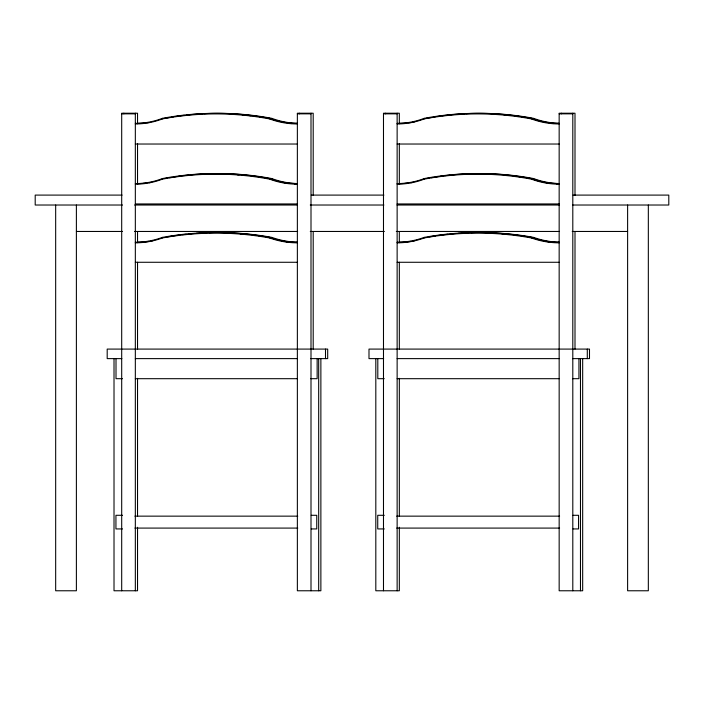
<?xml version="1.0" encoding="UTF-8"?>
<svg xmlns="http://www.w3.org/2000/svg" width="704" height="704" viewBox="0 0 704 704"><rect width="100%" height="100%" fill="white"/><g stroke="black" fill="none" stroke-linecap="round" stroke-linejoin="round"><path stroke-width="1.06" d="M121.695 113.837L135.335 113.837M297.361 113.837L311.001 113.837M383.486 113.837L397.135 113.837M559.161 113.837L572.801 113.837M135.335 144.03L297.37 144.03M397.135 144.03L559.161 144.03M122.1 195.096L35.2 195.096L35.2 205.022L122.505 205.022M311.3 195.096L383.9 195.096M573.1 195.096L668.8 195.096L668.8 205.022L572.713 205.022M135.335 203.94L297.361 203.94M397.135 203.94L559.161 203.94M134.578 205.022L297.097 205.022M310.27 205.022L383.9 205.022M397.021 205.022L559.539 205.022M76.384 231.458L122.558 231.458M134.578 231.458L297.625 231.458M310.27 231.458L384.402 231.458M396.317 231.458L559.539 231.458M572.22 231.458L627.616 231.458M135.335 262.275L297.37 262.275M397.135 262.275L559.161 262.275M121.862 358.618L107.193 358.618L107.193 349.087L327.694 349.087L327.694 358.618L310.658 358.618M135.335 358.618L297.361 358.618M383.662 358.618L368.993 358.618L368.993 349.087L589.494 349.087L589.494 358.618L572.458 358.618M397.135 358.618L559.161 358.618M122.452 378.69L116.01 378.69L116.01 358.618M135.326 378.69L297.378 378.69M310.658 378.69L317.143 378.69L317.143 358.618M384.243 378.69L377.802 378.69L377.802 358.618M397.126 378.69L559.17 378.69M572.458 378.69L578.934 378.69L578.934 358.618M122.514 515.293L115.94 515.293L115.94 528.933L122.514 528.933M311.274 515.293L316.756 515.293L316.756 528.933L311.274 528.933M384.314 515.293L377.731 515.293L377.731 528.933L384.314 528.933M573.074 515.293L578.556 515.293L578.556 528.933L573.074 528.933M134.904 516.146L297.801 516.146M396.704 516.146L559.592 516.146M134.904 528.088L297.801 528.088M396.704 528.088L559.592 528.088M648.331 205.022L648.331 590.77L627.616 590.77L627.616 205.022M587.294 349.087L587.294 358.618M582.674 358.618L582.674 590.77L559.161 590.77L559.161 113.23L575.001 113.23L575.001 195.51M580.474 358.618L580.474 590.77M575.001 231.466L575.001 349.087M572.801 113.23L572.801 590.77M561.352 113.23L561.352 113.837M453.077 174.812A288.473 287.989 0 0 1 533.623 178.57L533.623 179.159M397.135 123.367A75.328 75.205 0 0 0 424.195 118.342A288.473 287.989 0 0 1 531.432 118.342L531.432 118.932A78.971 78.839 0 0 0 559.161 123.957M397.135 183.586A75.328 75.205 0 0 0 424.195 178.57A288.473 287.989 0 0 1 531.432 178.57L531.432 179.159A78.971 78.839 0 0 0 559.161 184.175M397.135 242.238A77.607 77.484 0 0 0 424.195 237.38A297.651 297.15 0 0 1 531.432 237.38L531.432 237.97A81.374 81.233 0 0 0 559.161 242.827M424.195 118.342L424.195 118.932A75.328 75.205 0 0 1 397.135 123.957M424.195 178.57L424.195 179.159A75.328 75.205 0 0 1 397.135 184.175M424.195 237.38L424.195 237.97A77.607 77.484 0 0 1 397.135 242.827M399.326 123.728L399.326 113.23L383.486 113.23L383.486 590.77M399.326 143.519L399.326 184.536M399.326 231.466L399.326 242.678M399.326 262.24L399.326 349.087M399.326 378.33L399.326 516.305M399.326 527.261L399.326 590.77L375.813 590.77L375.813 358.618M397.135 113.23L397.135 590.77M385.686 113.23L385.686 113.837M325.503 349.087L325.503 358.618M320.874 358.618L320.874 590.77L297.361 590.77L297.361 113.23L313.201 113.23L313.201 195.51M318.683 358.618L318.683 590.77M313.201 231.466L313.201 349.087M311.001 113.23L311.001 590.77M299.552 113.23L299.552 113.837M191.286 174.812A288.473 287.989 0 0 1 271.832 178.57L271.832 179.159M135.335 123.367A75.328 75.205 0 0 0 162.395 118.342A288.473 287.989 0 0 1 269.632 118.342L269.632 118.932A78.971 78.839 0 0 0 297.361 123.957M135.335 183.586A75.328 75.205 0 0 0 162.395 178.57A288.473 287.989 0 0 1 269.632 178.57L269.632 179.159A78.971 78.839 0 0 0 297.361 184.175M135.335 242.238A77.607 77.484 0 0 0 162.395 237.38A297.651 297.15 0 0 1 269.632 237.38L269.632 237.97A81.374 81.233 0 0 0 297.361 242.827M162.395 118.342L162.395 118.932A75.328 75.205 0 0 1 135.335 123.957M162.395 178.57L162.395 179.159A75.328 75.205 0 0 1 135.335 184.175M162.395 237.38L162.395 237.97A77.607 77.484 0 0 1 135.335 242.827M137.535 123.728L137.535 113.23L121.695 113.23L121.695 590.77M137.535 143.519L137.535 184.536M137.535 231.466L137.535 242.678M137.535 262.24L137.535 349.087M137.535 378.33L137.535 516.305M137.535 527.261L137.535 590.77L114.013 590.77L114.013 358.618M135.335 113.23L135.335 590.77M123.886 113.23L123.886 113.837M76.384 205.022L76.384 590.77L55.669 590.77L55.669 205.022M429.334 236.852A297.651 297.15 0 0 1 435.248 235.893M438.214 235.462A297.651 297.15 0 0 1 448.122 234.23M450.102 234.018A297.651 297.15 0 0 1 456.069 233.482M458.058 233.323A297.651 297.15 0 0 1 468.028 232.76M471.02 232.654A297.651 297.15 0 0 1 533.623 237.38A81.374 81.233 0 0 0 558.994 242.202M493.979 114.25A288.473 287.989 0 0 1 495.977 114.356M503.95 114.91A288.473 287.989 0 0 1 505.938 115.078M516.859 116.274A288.473 287.989 0 0 1 518.839 116.538M521.805 116.952A288.473 287.989 0 0 1 523.785 117.251M558.994 183.55A78.971 78.839 0 0 1 533.623 178.57M558.202 184.114A78.971 78.839 0 0 1 556.635 184.034M546.489 182.767A78.971 78.839 0 0 1 544.949 182.459M538.094 180.682A78.971 78.839 0 0 1 536.598 180.206M535.85 179.951A78.971 78.839 0 0 1 534.362 179.432M413.09 182.327A75.328 75.205 0 0 1 410.819 182.706M408.531 183.022A75.328 75.205 0 0 1 404.703 183.401M403.172 183.489A75.328 75.205 0 0 1 399.326 183.586M558.994 123.332A78.971 78.839 0 0 1 533.623 118.342A288.473 287.989 0 0 0 466.03 113.661M553.494 123.561A78.971 78.839 0 0 1 551.927 123.394M488.99 233.244A297.651 297.15 0 0 1 491.982 233.35M501.952 233.913A297.651 297.15 0 0 1 503.941 234.071M426.386 118.342A288.473 287.989 0 0 1 431.297 117.462M433.268 117.128A288.473 287.989 0 0 1 435.239 116.811M437.219 116.512A288.473 287.989 0 0 1 440.185 116.081M442.165 115.817A288.473 287.989 0 0 1 464.033 113.766M427.372 178.385A288.473 287.989 0 0 1 429.334 178.033M431.297 177.69A288.473 287.989 0 0 1 433.268 177.355M435.239 177.038A288.473 287.989 0 0 1 438.205 176.59M440.185 176.308A288.473 287.989 0 0 1 444.145 175.789M445.13 175.666A288.473 287.989 0 0 1 450.094 175.102M474.012 174.205A288.473 287.989 0 0 1 485.998 174.205M513.885 176.132A288.473 287.989 0 0 1 515.865 176.378M518.839 176.766A288.473 287.989 0 0 1 520.819 177.038M554.286 242.519A81.374 81.233 0 0 1 552.719 242.37M548.83 241.859A81.374 81.233 0 0 1 547.281 241.604M414.594 121.801A75.328 75.205 0 0 1 413.09 122.1M410.819 122.487A75.328 75.205 0 0 1 408.531 122.804M406.234 123.05A75.328 75.205 0 0 1 399.326 123.367M414.586 240.724A77.607 77.484 0 0 1 413.072 241.014M410.802 241.384A77.607 77.484 0 0 1 406.991 241.859M405.46 242A77.607 77.484 0 0 1 399.326 242.238M559.161 183.586A78.971 78.839 0 0 1 531.432 178.57M424.195 237.97A297.651 297.15 0 0 1 531.432 237.97M424.195 118.932A288.473 287.989 0 0 1 531.432 118.932M559.161 123.367A78.971 78.839 0 0 1 531.432 118.342M559.161 242.238A81.374 81.233 0 0 1 531.432 237.38M424.195 179.159A288.473 287.989 0 0 1 531.432 179.159M297.361 183.586A78.971 78.839 0 0 1 269.632 178.57M162.395 237.97A297.651 297.15 0 0 1 269.632 237.97M162.395 118.932A288.473 287.989 0 0 1 269.632 118.932M297.361 123.367A78.971 78.839 0 0 1 269.632 118.342M297.361 242.238A81.374 81.233 0 0 1 269.632 237.38M162.395 179.159A288.473 287.989 0 0 1 269.632 179.159M167.534 236.852A297.651 297.15 0 0 1 179.379 235.057M182.354 234.678A297.651 297.15 0 0 1 186.322 234.23M188.311 234.018A297.651 297.15 0 0 1 194.269 233.482M196.266 233.323A297.651 297.15 0 0 1 206.228 232.76M209.229 232.654A297.651 297.15 0 0 1 271.832 237.38A81.374 81.233 0 0 0 297.194 242.202M232.188 114.25A288.473 287.989 0 0 1 234.186 114.356M242.15 114.91A288.473 287.989 0 0 1 244.138 115.078M249.11 115.57A288.473 287.989 0 0 1 251.099 115.79M255.059 116.274A288.473 287.989 0 0 1 257.039 116.538M260.014 116.952A288.473 287.989 0 0 1 261.985 117.251M297.194 183.55A78.971 78.839 0 0 1 271.832 178.57M296.41 184.114A78.971 78.839 0 0 1 294.835 184.034M284.689 182.767A78.971 78.839 0 0 1 283.149 182.459M274.05 179.951A78.971 78.839 0 0 1 272.571 179.432M151.29 182.327A75.328 75.205 0 0 1 149.019 182.706M146.731 183.022A75.328 75.205 0 0 1 142.912 183.401M141.372 183.489A75.328 75.205 0 0 1 137.535 183.586M297.194 123.332A78.971 78.839 0 0 1 271.832 118.342A288.473 287.989 0 0 0 204.23 113.661M291.702 123.561A78.971 78.839 0 0 1 290.136 123.394M227.19 233.244A297.651 297.15 0 0 1 230.19 233.35M240.152 233.913A297.651 297.15 0 0 1 242.15 234.071M254.065 235.268A297.651 297.15 0 0 1 256.045 235.514M259.019 235.91A297.651 297.15 0 0 1 260.99 236.192M292.494 242.519A81.374 81.233 0 0 1 290.928 242.37M287.03 241.859A81.374 81.233 0 0 1 285.481 241.604M283.166 241.164A81.374 81.233 0 0 1 281.626 240.83M164.586 118.342A288.473 287.989 0 0 1 169.506 117.462M171.477 117.128A288.473 287.989 0 0 1 173.448 116.811M175.419 116.512A288.473 287.989 0 0 1 178.385 116.081M180.365 115.817A288.473 287.989 0 0 1 184.325 115.315M186.314 115.095A288.473 287.989 0 0 1 202.233 113.766M165.572 178.385A288.473 287.989 0 0 1 167.534 178.033M169.506 177.69A288.473 287.989 0 0 1 171.477 177.355M173.448 177.038A288.473 287.989 0 0 1 176.405 176.59M178.385 176.308A288.473 287.989 0 0 1 182.345 175.789M183.339 175.666A288.473 287.989 0 0 1 188.302 175.102M149.019 122.487A75.328 75.205 0 0 1 146.731 122.804M144.443 123.05A75.328 75.205 0 0 1 137.535 123.367M152.786 240.724A77.607 77.484 0 0 1 151.281 241.014M149.002 241.384A77.607 77.484 0 0 1 145.2 241.859M143.669 242A77.607 77.484 0 0 1 137.535 242.238M212.221 174.205A288.473 287.989 0 0 1 224.198 174.205M237.169 174.759A288.473 287.989 0 0 1 239.166 174.9M252.085 176.132A288.473 287.989 0 0 1 254.074 176.378"/></g></svg>
